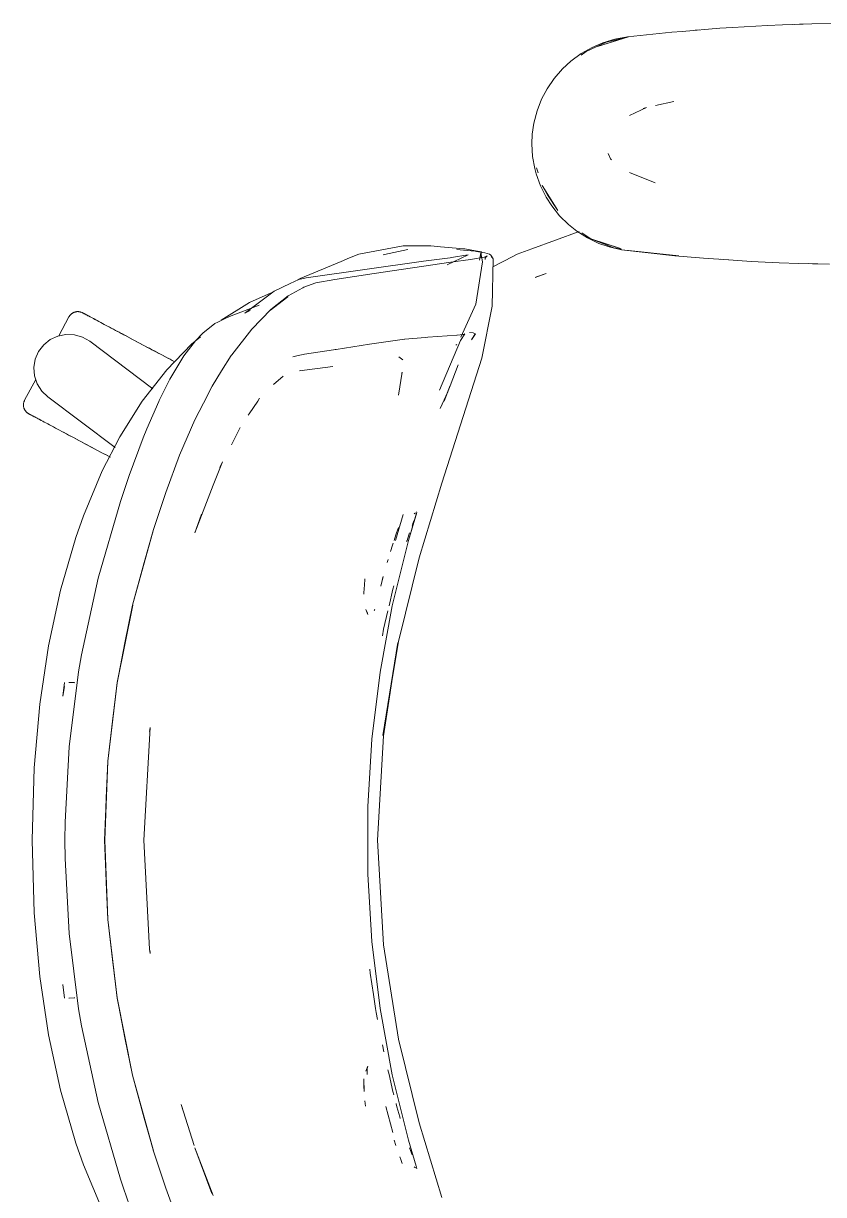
# Model space of a CAD drawing. Header units: millimetres. Extents: x 155920 to 295199, y -4084 to 97293.
# Drawn here: x 226686.2 to 227007.6, y 33034.1 to 33504.8 of the extents above; entities that cross this region are included whole.
import ezdxf

# ---------------------------------------------------------------- set-up
doc = ezdxf.new("R2010")
doc.units = ezdxf.units.MM
doc.header["$MEASUREMENT"] = 0
doc.layers.add('G-IMPT', color=8, linetype='CONTINUOUS', lineweight=9)
doc.layers.add('I-FURN', color=8, linetype='CONTINUOUS', lineweight=9)

msp = doc.modelspace()

# ---------------------------------------------------------------- linework, layer by layer
at = {"layer": 'G-IMPT'}
for p, q in [((226991.18, 33504.29), (227002.94, 33504.68)), ((227011.36, 33504.84), (227002.94, 33504.68)), ((226946.74, 33501.3), (226928.82, 33499.4)), ((226950.87, 33501.65), (226946.74, 33501.3)), ((226965.93, 33502.9), (226950.87, 33501.65)), ((226957.74, 33502.25), (226956.07, 33502.08)), ((226965.93, 33502.9), (226971.02, 33503.22)), ((226971.02, 33503.22), (226985.16, 33504.03)), ((226991.18, 33504.29), (226985.16, 33504.03)), ((226996.07, 33504.43), (226998, 33504.54)), ((226998, 33504.54), (226999.5, 33504.55)), ((226920.36, 33497.36), (226912.3, 33493.62)), ((226914.67, 33495.23), (226918.91, 33497.04)), ((226929.33, 33499.4), (226916.87, 33495.57)), ((226916.87, 33495.57), (226926.01, 33498.48)), ((226918.91, 33497.04), (226923.77, 33498.5)), ((226920.36, 33497.36), (226928.76, 33499.27)), ((226928.82, 33499.4), (226923.77, 33498.5)), ((226929.33, 33499.4), (226926.01, 33498.48)), ((226906.14, 33489.72), (226910.23, 33492.71)), ((226910.19, 33492.02), (226912.3, 33493.62)), ((226914.67, 33495.23), (226910.23, 33492.71)), ((226899.39, 33482.72), (226902.71, 33486.55)), ((226906.14, 33489.72), (226902.71, 33486.55)), ((226896.55, 33478.55), (226899.39, 33482.72)), ((226896.55, 33478.55), (226894.37, 33474.39)), ((226894.37, 33474.39), (226892.53, 33469.68)), ((226947.53, 33473.43), (226940.1, 33471.86)), ((226891.27, 33464.81), (226892.53, 33469.68)), ((226929.7, 33467.83), (226936.48, 33471.09)), ((226935.11, 33470.71), (226936.48, 33471.09)), ((226891.27, 33464.81), (226890.62, 33460.3)), ((226890.45, 33456.45), (226890.62, 33460.3)), ((226890.45, 33456.45), (226890.75, 33451.41)), ((226890.75, 33451.41), (226891.63, 33446.46)), ((226921.07, 33452.62), (226922.08, 33450.4)), ((226922.08, 33450.4), (226922.38, 33449.95)), ((226891.63, 33446.46), (226892.19, 33444.33)), ((226893.9, 33439.56), (226892.19, 33444.33)), ((226892.99, 33444.77), (226892.37, 33446.8)), ((226940.03, 33440.73), (226929.61, 33444.87)), ((226893.9, 33439.56), (226896.14, 33435.05)), ((226894.55, 33439.66), (226896.71, 33435.98)), ((226894.55, 33439.66), (226900.87, 33429.7)), ((226896.14, 33435.05), (226898.41, 33431.5)), ((226896.71, 33435.98), (226900.87, 33429.7)), ((226901.6, 33427.53), (226898.41, 33431.5)), ((226901.6, 33427.53), (226905.2, 33423.98)), ((226909.41, 33421.24), (226890.47, 33414.29)), ((226905.2, 33423.98), (226908.51, 33421.35)), ((226912.84, 33418.62), (226908.51, 33421.35)), ((226914.16, 33418.23), (226910.58, 33420.65)), ((226838.69, 33415.39), (226820.99, 33412.15)), ((226838.69, 33415.39), (226845.66, 33415.42)), ((226845.66, 33415.42), (226849.83, 33415.42)), ((226853.78, 33415.08), (226849.83, 33415.42)), ((226912.84, 33418.62), (226917.42, 33416.43)), ((226923.38, 33414.62), (226914.16, 33418.23)), ((226914.16, 33418.23), (226916.87, 33417.33)), ((226914.16, 33418.23), (226926.01, 33414.41)), ((226916.87, 33417.33), (226926.01, 33414.41)), ((226917.42, 33416.43), (226921.55, 33414.99)), ((226813.77, 33409.17), (226817.13, 33410.56)), ((226820.99, 33412.15), (226817.13, 33410.56)), ((226831.25, 33411.94), (226830.67, 33411.78)), ((226840.55, 33413.98), (226831.25, 33411.94)), ((226846.97, 33409.21), (226857.63, 33410.65)), ((226863.11, 33414.27), (226853.78, 33415.08)), ((226864.81, 33411.84), (226856.38, 33407.83)), ((226858.93, 33410.86), (226857.63, 33410.65)), ((226858.93, 33410.86), (226863.95, 33411.69)), ((226862.94, 33413.75), (226860.35, 33413.97)), ((226867.62, 33413.24), (226862.94, 33413.75)), ((226863.11, 33414.27), (226863.58, 33414.23)), ((226863.58, 33414.23), (226867.83, 33413.42)), ((226864.81, 33411.84), (226863.95, 33411.69)), ((226872.05, 33411.04), (226865.78, 33409.93)), ((226868.24, 33413.16), (226867.62, 33413.24)), ((226867.83, 33413.42), (226870.15, 33412.98)), ((226868.24, 33413.16), (226871.52, 33412.63)), ((226869.42, 33409.7), (226870.15, 33412.98)), ((226869.42, 33409.7), (226869.91, 33412.56)), ((226869.91, 33412.56), (226870.6, 33408.98)), ((226871.43, 33410.87), (226872.53, 33411.43)), ((226871.43, 33410.87), (226872.05, 33411.04)), ((226873.38, 33412.07), (226871.52, 33412.63)), ((226871.63, 33409.99), (226871.7, 33410.49)), ((226872.03, 33411.03), (226871.7, 33410.49)), ((226872.03, 33411.03), (226872.53, 33411.43)), ((226873.38, 33412.07), (226873.92, 33411.75)), ((226873.92, 33411.75), (226874.29, 33411.26)), ((226874.9, 33410.22), (226874.29, 33411.26)), ((226874.42, 33410.64), (226874.29, 33411.26)), ((226874.29, 33411.26), (226874.31, 33411.18)), ((226874.42, 33410.64), (226874.31, 33411.18)), ((226874.83, 33407.03), (226882.74, 33411.18)), ((226882.74, 33411.18), (226884.5, 33412.1)), ((226890.47, 33414.29), (226884.5, 33412.1)), ((226926.51, 33413.83), (226921.55, 33414.99)), ((226926.44, 33414.05), (226923.38, 33414.62)), ((226926.51, 33413.83), (226949.47, 33411.38)), ((226926.51, 33413.83), (226929.33, 33413.5)), ((226926.51, 33413.83), (226947.95, 33411.48)), ((226949.47, 33411.38), (226929.33, 33413.5)), ((226947.95, 33411.48), (226959.34, 33410.49)), ((226969.63, 33409.76), (226959.34, 33410.49)), ((226797.32, 33402.37), (226813.77, 33409.17)), ((226846.97, 33409.21), (226799.75, 33402.53)), ((226857.93, 33408.82), (226827.06, 33404.26)), ((226865.78, 33409.93), (226857.93, 33408.82)), ((226867.88, 33391.94), (226870.6, 33408.98)), ((226874.51, 33391.24), (226874.9, 33410.22)), ((226967.59, 33409.9), (226966.17, 33410.03)), ((226967.59, 33409.9), (226969.49, 33409.81)), ((226969.63, 33409.76), (226978.5, 33409.2)), ((226989.81, 33408.66), (226978.5, 33409.2)), ((226989.81, 33408.66), (226997.69, 33408.37)), ((227010, 33408.08), (226997.69, 33408.37)), ((227001.56, 33408.29), (227003.22, 33408.21)), ((227003.22, 33408.21), (227005.3, 33408.21)), ((226793.39, 33400.32), (226796.76, 33401.89)), ((226796.15, 33401.6), (226797.32, 33402.37)), ((226799.75, 33402.53), (226796.76, 33401.89)), ((226803.62, 33400.57), (226811.29, 33401.87)), ((226827.06, 33404.26), (226811.29, 33401.87)), ((226891.77, 33402.7), (226896.24, 33404.33)), ((226891.77, 33402.7), (226892.36, 33402.95)), ((226896.24, 33404.33), (226892.36, 33402.95)), ((226775.17, 33388.34), (226786.87, 33397.28)), ((226785.68, 33396.61), (226777.06, 33392.63)), ((226793.39, 33400.32), (226786.87, 33397.28)), ((226792.57, 33395.31), (226798.41, 33398.6)), ((226798.41, 33398.6), (226798.83, 33398.82)), ((226803.62, 33400.57), (226798.83, 33398.82)), ((226777.06, 33392.63), (226765.61, 33385.51)), ((226785.4, 33389.59), (226792.35, 33394.99)), ((226785.4, 33389.59), (226788.97, 33392.4)), ((226792.57, 33395.31), (226785.6, 33389.9)), ((226792.35, 33394.99), (226788.97, 33392.4)), ((226867.88, 33391.94), (226861.9, 33378.77)), ((226766.69, 33385.99), (226768.92, 33387.06)), ((226780.82, 33391.57), (226768.92, 33387.06)), ((226775.17, 33388.34), (226777.2, 33389.5)), ((226777.87, 33381.99), (226785.6, 33389.9)), ((226874.51, 33391.24), (226870.32, 33370.28)), ((226763.12, 33384.2), (226758.25, 33380.34)), ((226763.12, 33384.2), (226764.25, 33384.81)), ((226764.25, 33384.81), (226766.69, 33385.99)), ((226753.69, 33375.89), (226757.36, 33378.89)), ((226758.25, 33380.34), (226755.36, 33377.31)), ((226777.87, 33381.99), (226769.85, 33371.56)), ((226825.23, 33375.92), (226839.3, 33377.95)), ((226839.38, 33377.96), (226839.3, 33377.95)), ((226839.38, 33377.96), (226847.62, 33378.58)), ((226847.62, 33378.58), (226848.61, 33378.66)), ((226848.61, 33378.66), (226856.47, 33379.22)), ((226856.47, 33379.22), (226860.34, 33379.51)), ((226860.42, 33379.52), (226860.34, 33379.51)), ((226860.42, 33379.52), (226862.8, 33379.81)), ((226863.54, 33380.11), (226861.78, 33377.44)), ((226862.82, 33379.82), (226862.8, 33379.81)), ((226862.82, 33379.82), (226863.54, 33380.11)), ((226865.45, 33380.58), (226866.81, 33380.41)), ((226866.15, 33377.65), (226867.68, 33380.13)), ((226867.74, 33380.11), (226866.15, 33377.65)), ((226867.68, 33380.13), (226866.19, 33377.66)), ((226866.81, 33380.41), (226867.68, 33380.13)), ((226867.74, 33380.11), (226867.68, 33380.13)), ((226753.69, 33375.89), (226743.73, 33365.6)), ((226755.36, 33377.31), (226750.64, 33371.18)), ((226810.75, 33373.63), (226799.03, 33371.83)), ((226810.75, 33373.63), (226811.36, 33373.73)), ((226811.87, 33373.81), (226811.36, 33373.73)), ((226825.23, 33375.92), (226811.87, 33373.81)), ((226861.78, 33377.44), (226853.34, 33357.46)), ((226860.33, 33375.72), (226859.89, 33375.45)), ((226745.05, 33361.89), (226749.78, 33369.89)), ((226750.64, 33371.18), (226749.78, 33369.89)), ((226765.8, 33365.2), (226769.68, 33371.3)), ((226769.68, 33371.3), (226769.85, 33371.56)), ((226794.41, 33370.88), (226796.58, 33371.34)), ((226796.58, 33371.34), (226798.56, 33371.76)), ((226799.03, 33371.83), (226798.56, 33371.76)), ((226838.64, 33369.58), (226837, 33370.85)), ((226854.33, 33320.04), (226870.32, 33370.28)), ((226733.92, 33353), (226743.73, 33365.6)), ((226765.8, 33365.2), (226762.03, 33358.98)), ((226810.45, 33366.95), (226797.1, 33365.17)), ((226797.1, 33365.17), (226797.57, 33365.32)), ((226838.29, 33364.63), (226836.89, 33355.46)), ((226838.29, 33364.63), (226838.24, 33364.28)), ((226857.64, 33359.1), (226860.89, 33367.57)), ((226744.74, 33361.3), (226740.74, 33353.28)), ((226744.74, 33361.3), (226745.05, 33361.89)), ((226758.46, 33352.19), (226762.03, 33358.98)), ((226786.6, 33359.67), (226790.51, 33363.01)), ((226857.65, 33359.3), (226855.17, 33353.05)), ((226855.62, 33354.2), (226857.65, 33359.3)), ((226857.64, 33359.1), (226855.62, 33354.2)), ((226780.32, 33353.04), (226781.08, 33354.14)), ((226856.62, 33356.72), (226853.57, 33350)), ((226724.95, 33338.7), (226733.92, 33353)), ((226740.52, 33352.84), (226735.75, 33341.88)), ((226740.52, 33352.84), (226740.74, 33353.28)), ((226758.46, 33352.19), (226755.07, 33345.46)), ((226780.32, 33353.04), (226776.83, 33347.91)), ((226748.9, 33331.23), (226755.07, 33345.46)), ((226776.83, 33347.91), (226776.44, 33347.33)), ((226735.75, 33341.88), (226734.27, 33338.2)), ((226773.3, 33342.43), (226769.76, 33335.46)), ((226717.86, 33324.93), (226724.95, 33338.7)), ((226728.67, 33323.13), (226734.27, 33338.2)), ((226743.44, 33316.35), (226748.9, 33331.23)), ((226762.4, 33319.27), (226766.13, 33328.6)), ((226766.13, 33328.6), (226765.13, 33326.35)), ((226710.34, 33306.95), (226717.86, 33324.93)), ((226728.67, 33323.13), (226726.33, 33316.31)), ((226743.44, 33316.35), (226738.43, 33301.44)), ((226755.03, 33300.1), (226761.74, 33317.54)), ((226761.74, 33317.54), (226762.4, 33319.27)), ((226845.15, 33290.07), (226854.33, 33320.04)), ((226725.13, 33312.7), (226716.19, 33281.88)), ((226725.13, 33312.7), (226726.33, 33316.31)), ((226710.34, 33306.95), (226707.27, 33298.22)), ((226755.03, 33300.1), (226757.75, 33307.53)), ((226835.72, 33297.01), (226838.76, 33307.44)), ((226840.92, 33297.02), (226844.19, 33308.24)), ((226840.92, 33297.02), (226844.03, 33307.84)), ((226840.92, 33297.02), (226843.98, 33307.55)), ((226843.1, 33307.7), (226843.71, 33308.09)), ((226843.1, 33307.7), (226843.31, 33307.85)), ((226843.98, 33307.55), (226844.03, 33307.84)), ((226844.19, 33308.24), (226844.05, 33308.48)), ((226842.3, 33302.79), (226842.64, 33303.76)), ((226842.64, 33303.76), (226843.04, 33304.84)), ((226707.27, 33298.22), (226701.09, 33276.98)), ((226730.04, 33270.94), (226738.43, 33301.44)), ((226730.04, 33270.94), (226738.47, 33301.35)), ((226734.7, 33288.18), (226738.47, 33301.35)), ((226835.83, 33299.31), (226835.06, 33297.01)), ((226835.83, 33299.31), (226836.09, 33300.03)), ((226836.85, 33302.19), (226836.09, 33300.03)), ((226840.29, 33297.01), (226841.02, 33299.24)), ((226841.31, 33300.04), (226841.02, 33299.24)), ((226834.43, 33295.09), (226833.65, 33292.6)), ((226834.37, 33270.7), (226840.92, 33297.02)), ((226834.68, 33295.88), (226834.43, 33295.09)), ((226840.29, 33297.01), (226840.14, 33296.56)), ((226734.7, 33288.18), (226730.04, 33270.94)), ((226832.66, 33289.31), (226832.32, 33288.19)), ((226845.15, 33290.07), (226836.83, 33256.38)), ((226709.52, 33251.09), (226716.19, 33281.88)), ((226823.05, 33277.46), (226823.33, 33281.16)), ((226823.33, 33281.16), (226823.36, 33281.64)), ((226830.75, 33282.52), (226829.75, 33278.65)), ((226830.75, 33282.52), (226830.36, 33280.99)), ((226834.6, 33277.43), (226834.94, 33278.72)), ((226701.09, 33276.98), (226696.28, 33254.61)), ((226823.05, 33277.46), (226822.95, 33276.08)), ((226822.95, 33275.38), (226822.95, 33276.08)), ((226833.05, 33270.68), (226834.6, 33277.43)), ((226723.87, 33239.81), (226730.09, 33271.05)), ((226730.09, 33271.05), (226723.87, 33239.89)), ((226730.04, 33270.94), (226726.97, 33255.92)), ((226827.15, 33268.89), (226827.29, 33269.3)), ((226834.37, 33270.7), (226829.44, 33244.03)), ((226824.48, 33267.29), (226823.8, 33269.24)), ((226824.48, 33267.29), (226824.27, 33268.34)), ((226830.89, 33261.29), (226832.6, 33268.71)), ((226830.42, 33258.66), (226830.89, 33261.29)), ((226723.87, 33239.81), (226726.97, 33255.92)), ((226836.83, 33256.38), (226830.57, 33218.64)), ((226830.57, 33218.64), (226836.57, 33256)), ((226830.84, 33218.47), (226836.57, 33256)), ((226692.79, 33231.19), (226696.28, 33254.61)), ((226708.34, 33244.17), (226709.52, 33251.09)), ((226704.52, 33214), (226708.34, 33244.17)), ((226829.44, 33244.03), (226826.14, 33217.11)), ((226702.69, 33239.9), (226702.04, 33234.48)), ((226702.61, 33238.25), (226702.04, 33234.48)), ((226704.45, 33239.93), (226706.54, 33239.85)), ((226704.45, 33239.93), (226704.56, 33239.92)), ((226706.88, 33239.84), (226706.54, 33239.85)), ((226720.05, 33208.3), (226723.87, 33239.89)), ((226720.09, 33208.26), (226723.87, 33239.81)), ((226721.93, 33224.33), (226723.87, 33239.81)), ((226690.52, 33205.62), (226692.79, 33231.19)), ((226721.93, 33224.33), (226720.09, 33208.26)), ((226734.54, 33176.48), (226737.04, 33221.82)), ((226737.04, 33221.82), (226736.81, 33220.21)), ((226736.81, 33220.21), (226737.05, 33221.51)), ((226737.09, 33221.76), (226737.05, 33221.51)), ((226830.84, 33218.47), (226828.48, 33176.48)), ((226702.91, 33183.79), (226704.52, 33214)), ((226824.49, 33190.04), (226826.14, 33217.11)), ((226718.72, 33176.48), (226720.05, 33208.3)), ((226720.09, 33208.26), (226718.94, 33176.48)), ((226720.09, 33208.26), (226719.41, 33193.36)), ((226689.68, 33176.48), (226690.52, 33205.62)), ((226719.41, 33193.36), (226718.94, 33176.48)), ((226824.49, 33162.92), (226824.49, 33190.04)), ((226702.91, 33183.79), (226702.81, 33176.48)), ((226690.52, 33147.34), (226689.68, 33176.48)), ((226702.91, 33169.17), (226702.81, 33176.48)), ((226720.05, 33144.66), (226718.72, 33176.48)), ((226719.41, 33159.6), (226718.94, 33176.48)), ((226720.09, 33144.7), (226718.94, 33176.48)), ((226734.49, 33176.48), (226736.81, 33132.75)), ((226734.54, 33176.48), (226736.81, 33132.75)), ((226830.84, 33134.49), (226828.48, 33176.48)), ((226702.91, 33169.17), (226704.52, 33138.96)), ((226824.49, 33162.92), (226826.14, 33135.85)), ((226719.41, 33159.6), (226720.09, 33144.7)), ((226692.79, 33121.77), (226690.52, 33147.34)), ((226720.05, 33144.66), (226723.87, 33113.07)), ((226720.09, 33144.7), (226723.87, 33113.15)), ((226720.09, 33144.7), (226721.93, 33128.63)), ((226704.52, 33138.96), (226708.34, 33108.8)), ((226736.81, 33132.75), (226737.07, 33130.97)), ((226736.81, 33132.75), (226737.05, 33131.45)), ((226829.44, 33108.93), (226826.14, 33135.85)), ((226836.83, 33096.58), (226830.84, 33134.49)), ((226723.87, 33113.15), (226721.93, 33128.63)), ((226737.09, 33131.2), (226737.05, 33131.45)), ((226825.52, 33123.08), (226825.34, 33124.74)), ((226696.28, 33098.35), (226692.79, 33121.77)), ((226826.82, 33114.56), (226825.52, 33123.08)), ((226702.69, 33113.06), (226702.04, 33118.48)), ((226826.82, 33114.56), (226827.67, 33108.93)), ((226706.54, 33113.11), (226704.45, 33113.03)), ((226704.45, 33113.03), (226704.56, 33113.04)), ((226706.54, 33113.11), (226706.88, 33113.12)), ((226730.04, 33082.02), (226723.87, 33113.15)), ((226723.87, 33113.15), (226726.97, 33097.04)), ((226730.04, 33082.02), (226723.87, 33113.07)), ((226708.34, 33108.8), (226709.52, 33101.87)), ((226827.67, 33108.93), (226827.91, 33107.31)), ((226828.47, 33104.4), (226827.91, 33107.31)), ((226834.37, 33082.26), (226829.44, 33108.93)), ((226716.19, 33071.09), (226709.52, 33101.87)), ((226701.09, 33075.99), (226696.28, 33098.35)), ((226730.04, 33082.02), (226726.97, 33097.04)), ((226836.83, 33096.58), (226845.15, 33062.9)), ((226830.39, 33094.3), (226830.93, 33091.48)), ((226824.48, 33085.67), (226823.8, 33083.72)), ((226824.27, 33084.62), (226824.48, 33085.67)), ((226734.7, 33064.78), (226730.04, 33082.02)), ((226730.04, 33082.02), (226738.43, 33051.52)), ((226730.04, 33082.02), (226738.47, 33051.61)), ((226824.22, 33082.46), (226824.23, 33082.32)), ((226824.27, 33084.62), (226824.23, 33082.32)), ((226832.59, 33084.25), (226833.05, 33082.28)), ((226834.6, 33075.53), (226833.05, 33082.28)), ((226834.37, 33082.26), (226840.92, 33055.94)), ((226822.94, 33080.61), (226823.03, 33075.56)), ((226822.94, 33080.61), (226822.95, 33077.83)), ((226823.03, 33075.56), (226822.95, 33077.83)), ((226707.27, 33054.74), (226701.09, 33075.99)), ((226823.34, 33071.76), (226823.56, 33069.67)), ((226834.6, 33075.53), (226834.94, 33074.23)), ((226716.19, 33071.09), (226725.13, 33040.26)), ((226749.5, 33070.34), (226750.57, 33066.9)), ((226749.5, 33070.34), (226754.75, 33053.85)), ((226834.63, 33059.04), (226831.72, 33069.44)), ((226835.9, 33070.51), (226835.86, 33070.69)), ((226836.22, 33069.37), (226835.9, 33070.51)), ((226836.22, 33069.37), (226837.34, 33065.37)), ((226734.7, 33064.78), (226738.47, 33051.61)), ((226837.34, 33065.37), (226837.54, 33064.68)), ((226854.33, 33032.92), (226845.15, 33062.9)), ((226707.27, 33054.74), (226710.34, 33046.01)), ((226755.03, 33052.86), (226761.85, 33034.46)), ((226755.03, 33052.86), (226761.74, 33035.42)), ((226835.08, 33055.95), (226835.8, 33053.74)), ((226840.92, 33055.94), (226843.99, 33045.52)), ((226842.08, 33050.75), (226841.33, 33052.84)), ((226738.43, 33051.52), (226743.44, 33036.61)), ((226837.79, 33048.19), (226837.42, 33049.2)), ((226837.79, 33048.19), (226838.4, 33046.53)), ((226842.08, 33050.75), (226842.32, 33050.09)), ((226710.34, 33046.01), (226717.86, 33028.03)), ((226843.1, 33045.26), (226843.31, 33045.11)), ((226843.1, 33045.26), (226843.71, 33044.88)), ((226844.06, 33045.24), (226843.99, 33045.52)), ((226844.13, 33044.95), (226844.06, 33045.24)), ((226844.1, 33044.49), (226844.19, 33044.72)), ((226844.19, 33044.72), (226844.13, 33044.95)), ((226725.13, 33040.26), (226726.33, 33036.65)), ((226728.73, 33029.72), (226726.33, 33036.65)), ((226748.9, 33021.73), (226743.44, 33036.61)), ((226761.74, 33035.42), (226762.4, 33033.69))]:
    msp.add_line(p, q, dxfattribs=at)
at = {"layer": 'I-FURN'}
for p, q in [((226704.45, 33386.86), (226704.53, 33387)), ((226704.53, 33387), (226704.62, 33387.14)), ((226704.62, 33387.14), (226704.7, 33387.27)), ((226704.7, 33387.27), (226704.8, 33387.4)), ((226704.8, 33387.4), (226704.9, 33387.53)), ((226704.9, 33387.53), (226705, 33387.65)), ((226705, 33387.65), (226705.11, 33387.77)), ((226705.11, 33387.77), (226705.23, 33387.88)), ((226705.23, 33387.88), (226705.35, 33387.99)), ((226705.35, 33387.99), (226705.47, 33388.1)), ((226705.47, 33388.1), (226705.6, 33388.2)), ((226705.6, 33388.2), (226705.73, 33388.29)), ((226705.73, 33388.29), (226705.86, 33388.38)), ((226705.86, 33388.38), (226706, 33388.46)), ((226706, 33388.46), (226706.14, 33388.54)), ((226706.14, 33388.54), (226706.29, 33388.61)), ((226706.29, 33388.61), (226706.43, 33388.68)), ((226706.43, 33388.68), (226706.58, 33388.74)), ((226706.58, 33388.74), (226706.74, 33388.79)), ((226706.74, 33388.79), (226706.89, 33388.84)), ((226706.89, 33388.84), (226707.04, 33388.88)), ((226707.04, 33388.88), (226707.2, 33388.92)), ((226707.2, 33388.92), (226707.36, 33388.95)), ((226707.36, 33388.95), (226707.52, 33388.97)), ((226707.52, 33388.97), (226707.68, 33388.98)), ((226707.68, 33388.98), (226707.84, 33388.99)), ((226707.84, 33388.99), (226708, 33389)), ((226708, 33389), (226708.16, 33389)), ((226708.16, 33389), (226708.32, 33388.99)), ((226708.32, 33388.99), (226708.49, 33388.97)), ((226708.49, 33388.97), (226708.64, 33388.95)), ((226708.64, 33388.95), (226708.8, 33388.92)), ((226708.8, 33388.92), (226708.96, 33388.88)), ((226708.96, 33388.88), (226709.12, 33388.84)), ((226709.12, 33388.84), (226709.27, 33388.8)), ((226709.27, 33388.8), (226709.42, 33388.74)), ((226709.42, 33388.74), (226709.57, 33388.68)), ((226709.57, 33388.68), (226709.72, 33388.62)), ((226709.72, 33388.62), (226709.86, 33388.55)), ((226709.86, 33388.55), (226709.9, 33388.53)), ((226709.9, 33388.53), (226709.92, 33388.52)), ((226709.91, 33388.52), (226709.9, 33388.53)), ((226709.95, 33388.5), (226709.91, 33388.52)), ((226709.92, 33388.52), (226709.98, 33388.48)), ((226710.03, 33388.46), (226709.95, 33388.5)), ((226709.98, 33388.48), (226710.08, 33388.43)), ((226710.15, 33388.39), (226710.03, 33388.46)), ((226710.08, 33388.43), (226710.22, 33388.36)), ((226710.32, 33388.31), (226710.15, 33388.39)), ((226710.22, 33388.36), (226710.4, 33388.26)), ((226710.52, 33388.2), (226710.32, 33388.31)), ((226710.4, 33388.26), (226710.62, 33388.14)), ((226710.76, 33388.07), (226710.52, 33388.2)), ((226710.62, 33388.14), (226710.88, 33388.01)), ((226711.04, 33387.92), (226710.76, 33388.07)), ((226710.88, 33388.01), (226711.18, 33387.85)), ((226711.36, 33387.75), (226711.04, 33387.92)), ((226711.18, 33387.85), (226711.51, 33387.67)), ((226711.71, 33387.56), (226711.36, 33387.75)), ((226711.51, 33387.67), (226711.89, 33387.47)), ((226712.1, 33387.36), (226711.71, 33387.56)), ((226711.89, 33387.47), (226712.3, 33387.25)), ((226712.53, 33387.13), (226712.1, 33387.36)), ((226712.3, 33387.25), (226712.74, 33387.02)), ((226713, 33386.88), (226712.53, 33387.13)), ((226712.74, 33387.02), (226713.23, 33386.76)), ((226704.45, 33386.86), (226700.42, 33379.28)), ((226713.5, 33386.61), (226713, 33386.88)), ((226713.23, 33386.76), (226713.74, 33386.48)), ((226714.04, 33386.33), (226713.5, 33386.61)), ((226713.74, 33386.48), (226714.29, 33386.19)), ((226714.6, 33386.03), (226714.04, 33386.33)), ((226714.29, 33386.19), (226714.88, 33385.88)), ((226715.21, 33385.71), (226714.6, 33386.03)), ((226715.84, 33385.37), (226715.21, 33385.71)), ((226716.5, 33385.02), (226715.84, 33385.37)), ((226717.2, 33384.65), (226716.5, 33385.02)), ((226717.92, 33384.26), (226717.2, 33384.65)), ((226718.67, 33383.86), (226717.92, 33384.26)), ((226719.45, 33383.45), (226718.67, 33383.86)), ((226720.25, 33383.03), (226719.45, 33383.45)), ((226721.07, 33382.59), (226720.25, 33383.03)), ((226720.62, 33382.83), (226721.46, 33382.38)), ((226721.92, 33382.14), (226721.07, 33382.59)), ((226721.46, 33382.38), (226722.32, 33381.93)), ((226694.3, 33375.61), (226696.91, 33377.74)), ((226696.91, 33377.74), (226699.96, 33379.18)), ((226699.96, 33379.18), (226703.27, 33379.85)), ((226703.27, 33379.85), (226706.64, 33379.71)), ((226706.64, 33379.71), (226709.88, 33378.77)), ((226709.88, 33378.77), (226712.8, 33377.08)), ((226722.79, 33381.68), (226721.92, 33382.14)), ((226722.32, 33381.93), (226723.19, 33381.46)), ((226723.67, 33381.2), (226722.79, 33381.68)), ((226723.19, 33381.46), (226724.09, 33380.98)), ((226724.58, 33380.72), (226723.67, 33381.2)), ((226724.09, 33380.98), (226725, 33380.5)), ((226725.5, 33380.23), (226724.58, 33380.72)), ((226725, 33380.5), (226725.93, 33380)), ((226726.44, 33379.73), (226725.5, 33380.23)), ((226725.93, 33380), (226726.88, 33379.5)), ((226727.39, 33379.23), (226726.44, 33379.73)), ((226726.88, 33379.5), (226727.83, 33378.99)), ((226728.35, 33378.72), (226727.39, 33379.23)), ((226727.83, 33378.99), (226728.8, 33378.48)), ((226729.33, 33378.2), (226728.35, 33378.72)), ((226728.8, 33378.48), (226729.78, 33377.96)), ((226730.31, 33377.67), (226729.33, 33378.2)), ((226729.78, 33377.96), (226730.77, 33377.43)), ((226731.3, 33377.15), (226730.31, 33377.67)), ((226690.94, 33369.82), (226692.27, 33372.92)), ((226692.27, 33372.92), (226694.3, 33375.61)), ((226712.8, 33377.08), (226738.11, 33358)), ((226730.77, 33377.43), (226731.76, 33376.9)), ((226732.3, 33376.62), (226731.3, 33377.15)), ((226731.76, 33376.9), (226732.76, 33376.37)), ((226733.3, 33376.08), (226732.3, 33376.62)), ((226732.76, 33376.37), (226733.76, 33375.84)), ((226734.31, 33375.55), (226733.3, 33376.08)), ((226733.76, 33375.84), (226734.77, 33375.3)), ((226735.31, 33375.02), (226734.31, 33375.55)), ((226734.77, 33375.3), (226735.77, 33374.77)), ((226736.32, 33374.48), (226735.31, 33375.02)), ((226735.77, 33374.77), (226736.78, 33374.24)), ((226737.32, 33373.95), (226736.32, 33374.48)), ((226736.78, 33374.24), (226737.78, 33373.7)), ((226738.32, 33373.42), (226737.32, 33373.95)), ((226737.78, 33373.7), (226738.78, 33373.17)), ((226739.31, 33372.89), (226738.32, 33373.42)), ((226738.78, 33373.17), (226739.77, 33372.65)), ((226740.3, 33372.36), (226739.31, 33372.89)), ((226690.4, 33366.49), (226690.94, 33369.82)), ((226739.77, 33372.65), (226740.75, 33372.12)), ((226741.28, 33371.84), (226740.3, 33372.36)), ((226740.75, 33372.12), (226741.73, 33371.61)), ((226742.25, 33371.33), (226741.28, 33371.84)), ((226741.73, 33371.61), (226742.69, 33371.09)), ((226743.2, 33370.82), (226742.25, 33371.33)), ((226742.69, 33371.09), (226743.64, 33370.59)), ((226744.15, 33370.32), (226743.2, 33370.82)), ((226743.64, 33370.59), (226744.58, 33370.09)), ((226745.08, 33369.82), (226744.15, 33370.32)), ((226744.58, 33370.09), (226745.5, 33369.6)), ((226745.99, 33369.34), (226745.08, 33369.82)), ((226745.5, 33369.6), (226746.41, 33369.12)), ((226746.89, 33368.86), (226745.99, 33369.34)), ((226690.66, 33363.12), (226690.4, 33366.49)), ((226691.11, 33361.77), (226686.64, 33353.36)), ((226691.73, 33359.92), (226690.66, 33363.12)), ((226693.53, 33357.07), (226691.73, 33359.92)), ((226695.96, 33354.73), (226693.53, 33357.07)), ((226723.02, 33334.33), (226695.96, 33354.73)), ((226686.17, 33351.62), (226686.18, 33351.78)), ((226686.17, 33351.46), (226686.17, 33351.62)), ((226686.17, 33351.3), (226686.17, 33351.46)), ((226686.18, 33351.14), (226686.17, 33351.3)), ((226686.18, 33351.78), (226686.2, 33351.94)), ((226686.2, 33350.98), (226686.18, 33351.14)), ((226686.2, 33351.94), (226686.22, 33352.1)), ((226686.22, 33350.82), (226686.2, 33350.98)), ((226686.22, 33352.1), (226686.25, 33352.26)), ((226686.25, 33350.66), (226686.22, 33350.82)), ((226686.25, 33352.26), (226686.28, 33352.42)), ((226686.29, 33350.5), (226686.25, 33350.66)), ((226686.28, 33352.42), (226686.32, 33352.57)), ((226686.33, 33350.35), (226686.29, 33350.5)), ((226686.32, 33352.57), (226686.37, 33352.73)), ((226686.38, 33350.19), (226686.33, 33350.35)), ((226686.37, 33352.73), (226686.42, 33352.88)), ((226686.43, 33350.04), (226686.38, 33350.19)), ((226686.42, 33352.88), (226686.48, 33353.03)), ((226686.49, 33349.89), (226686.43, 33350.04)), ((226686.48, 33353.03), (226686.55, 33353.18)), ((226686.56, 33349.74), (226686.49, 33349.89)), ((226686.55, 33353.18), (226686.62, 33353.32)), ((226686.63, 33349.6), (226686.56, 33349.74)), ((226686.62, 33353.32), (226686.64, 33353.36)), ((226686.71, 33349.46), (226686.63, 33349.6)), ((226686.79, 33349.32), (226686.71, 33349.46)), ((226686.88, 33349.19), (226686.79, 33349.32)), ((226686.97, 33349.06), (226686.88, 33349.19)), ((226687.07, 33348.93), (226686.97, 33349.06)), ((226687.18, 33348.81), (226687.07, 33348.93)), ((226687.28, 33348.69), (226687.18, 33348.81)), ((226687.4, 33348.57), (226687.28, 33348.69)), ((226687.52, 33348.46), (226687.4, 33348.57)), ((226687.64, 33348.36), (226687.52, 33348.46)), ((226687.76, 33348.26), (226687.64, 33348.36)), ((226687.89, 33348.16), (226687.76, 33348.26)), ((226688.03, 33348.07), (226687.89, 33348.16)), ((226688.17, 33347.99), (226688.03, 33348.07)), ((226688.31, 33347.91), (226688.17, 33347.99)), ((226688.36, 33347.89), (226688.31, 33347.91)), ((226688.31, 33347.91), (226688.31, 33347.91)), ((226688.31, 33347.91), (226688.33, 33347.9)), ((226688.33, 33347.9), (226688.39, 33347.87)), ((226688.44, 33347.84), (226688.36, 33347.89)), ((226688.39, 33347.87), (226688.49, 33347.81)), ((226688.56, 33347.78), (226688.44, 33347.84)), ((226688.49, 33347.81), (226688.63, 33347.74)), ((226688.72, 33347.69), (226688.56, 33347.78)), ((226688.63, 33347.74), (226688.81, 33347.64)), ((226688.92, 33347.58), (226688.72, 33347.69)), ((226688.81, 33347.64), (226689.03, 33347.53)), ((226689.16, 33347.46), (226688.92, 33347.58)), ((226689.03, 33347.53), (226689.29, 33347.39)), ((226689.44, 33347.31), (226689.16, 33347.46)), ((226689.29, 33347.39), (226689.58, 33347.23)), ((226689.76, 33347.14), (226689.44, 33347.31)), ((226689.58, 33347.23), (226689.92, 33347.05)), ((226690.12, 33346.95), (226689.76, 33347.14)), ((226689.92, 33347.05), (226690.29, 33346.86)), ((226690.51, 33346.74), (226690.12, 33346.95)), ((226690.29, 33346.86), (226690.7, 33346.64)), ((226690.94, 33346.51), (226690.51, 33346.74)), ((226690.7, 33346.64), (226691.15, 33346.4)), ((226691.4, 33346.26), (226690.94, 33346.51)), ((226691.15, 33346.4), (226691.63, 33346.14)), ((226691.9, 33346), (226691.4, 33346.26)), ((226691.63, 33346.14), (226692.15, 33345.87)), ((226692.44, 33345.71), (226691.9, 33346)), ((226692.15, 33345.87), (226692.7, 33345.58)), ((226693.01, 33345.41), (226692.44, 33345.71)), ((226692.7, 33345.58), (226693.28, 33345.27)), ((226693.28, 33345.27), (226693.9, 33344.94)), ((226693.9, 33344.94), (226694.55, 33344.59)), ((226694.55, 33344.59), (226695.22, 33344.23)), ((226695.22, 33344.23), (226695.93, 33343.86)), ((226695.93, 33343.86), (226696.67, 33343.47)), ((226696.67, 33343.47), (226697.43, 33343.06)), ((226697.43, 33343.06), (226698.22, 33342.64)), ((226698.22, 33342.64), (226699.03, 33342.21)), ((226699.03, 33342.21), (226699.86, 33341.77)), ((226699.86, 33341.77), (226700.72, 33341.31)), ((226700.72, 33341.31), (226701.6, 33340.84)), ((226701.6, 33340.84), (226702.49, 33340.37)), ((226702.98, 33340.11), (226702.08, 33340.59)), ((226702.49, 33340.37), (226703.41, 33339.88)), ((226703.91, 33339.62), (226702.98, 33340.11)), ((226703.41, 33339.88), (226704.34, 33339.39)), ((226704.84, 33339.12), (226703.91, 33339.62)), ((226704.34, 33339.39), (226705.28, 33338.89)), ((226705.8, 33338.61), (226704.84, 33339.12)), ((226705.28, 33338.89), (226706.24, 33338.38)), ((226706.76, 33338.1), (226705.8, 33338.61)), ((226706.24, 33338.38), (226707.21, 33337.86)), ((226707.73, 33337.58), (226706.76, 33338.1)), ((226707.21, 33337.86), (226708.18, 33337.34)), ((226708.72, 33337.06), (226707.73, 33337.58)), ((226708.18, 33337.34), (226709.17, 33336.82)), ((226709.71, 33336.53), (226708.72, 33337.06)), ((226709.17, 33336.82), (226710.17, 33336.29)), ((226710.7, 33336), (226709.71, 33336.53)), ((226710.17, 33336.29), (226711.17, 33335.76)), ((226711.71, 33335.47), (226710.7, 33336)), ((226711.17, 33335.76), (226712.17, 33335.22)), ((226712.71, 33334.94), (226711.71, 33335.47)), ((226712.17, 33335.22), (226713.17, 33334.69)), ((226713.72, 33334.4), (226712.71, 33334.94)), ((226713.17, 33334.69), (226714.18, 33334.15)), ((226714.72, 33333.87), (226713.72, 33334.4)), ((226714.18, 33334.15), (226715.18, 33333.62)), ((226715.72, 33333.33), (226714.72, 33333.87)), ((226715.18, 33333.62), (226716.18, 33333.09)), ((226716.72, 33332.8), (226715.72, 33333.33)), ((226716.18, 33333.09), (226717.18, 33332.56)), ((226717.72, 33332.27), (226716.72, 33332.8)), ((226717.18, 33332.56), (226718.17, 33332.03)), ((226718.7, 33331.75), (226717.72, 33332.27)), ((226718.17, 33332.03), (226719.16, 33331.51)), ((226719.68, 33331.23), (226718.7, 33331.75)), ((226719.16, 33331.51), (226720.13, 33330.99)), ((226720.65, 33330.71), (226719.68, 33331.23)), ((226720.13, 33330.99), (226721.09, 33330.48))]:
    msp.add_line(p, q, dxfattribs=at)

doc.saveas('drawing.dxf')
